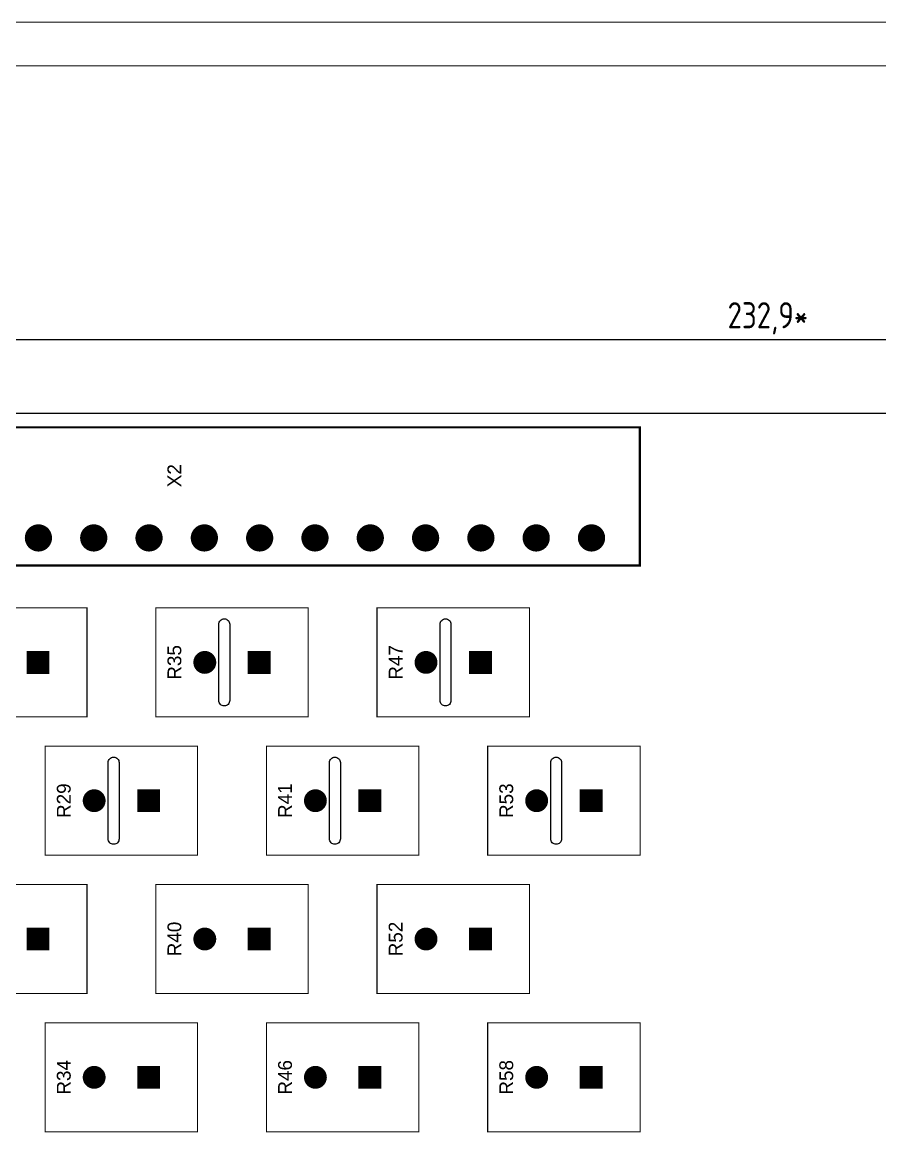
# Model space of a CAD drawing. Extents: x 25 to 880, y 8 to 306.
# Drawn here: x 115.7 to 214.1, y 177 to 304.9 of the extents above; entities that cross this region are included whole.
import ezdxf
from ezdxf.enums import TextEntityAlignment as Align

# ---------------------------------------------------------------- set-up
doc = ezdxf.new("R2010")
doc.units = 0
doc.header["$MEASUREMENT"] = 0
for name, color, linetype in [('BOARD', 7, 'Continuous'), ('TOP', 7, 'Continuous'), ('TOP_ASY', 7, 'Continuous')]:
    doc.layers.add(name, color=color, linetype=linetype)
doc.layers.add('РАЗМЕРЫ', color=7, linetype='Continuous', lineweight=0)
doc.layers.add('РАМКА', color=7, linetype='Continuous', lineweight=0)
doc.styles.add('ГОСТ 2.304', font='CS_Gost2304.shx')
doc.dimstyles.new('ГОСТ', dxfattribs={"dimscale": 0, "dimtxt": 3, "dimasz": 3, "dimexe": 1.25, "dimexo": 0, "dimtad": 1, "dimtoh": 1, "dimdec": 3, "dimtxsty": 'ГОСТ 2.304', "dimcen": 5, "dimadec": 3, "dimazin": 2, "dimtfac": 0.75, "dimtdec": 4, "dimtmove": 1, "dimatfit": 3, "dimfxl": 1, "dimtolj": 1, "dimarcsym": 0})

# ---------------------------------------------------------------- blocks, each defined once
blk = doc.blocks.new('РАМКА')
at = {"layer": 'РАМКА'}
for p, q in [((420, 297), (0, 297)), ((20, 292), (415, 292))]:
    blk.add_line(p, q, dxfattribs=at)
blk = doc.blocks.new('*D668')
at = {"layer": 'Defpoints', "color": 0}
for p in [(346.87, 268.5), (55.72, 260), (346.87, 260)]:
    blk.add_point(p, dxfattribs=at)
at = {"layer": 'РАЗМЕРЫ', "color": 0, "lineweight": -2}
for p, q in [((55.72, 260), (55.72, 269.75)), ((346.87, 260), (346.87, 269.75)), ((58.72, 268.5), (343.87, 268.5))]:
    blk.add_line(p, q, dxfattribs=at)
at = {"layer": 'РАЗМЕРЫ', "color": 0}
for points in [[(58.72, 269), (58.72, 268), (55.72, 268.5)], [(343.87, 268), (343.87, 269), (346.87, 268.5)]]:
    blk.add_solid(points, dxfattribs=at)
at = {"layer": 'РАЗМЕРЫ', "color": 0, "linetype": 'Continuous', "insert": (201.29, 270.92), "char_height": 3, "attachment_point": 5, "style": 'ГОСТ 2.304'}
blk.add_mtext('\\A1;232,9*', dxfattribs=at)

msp = doc.modelspace()

# ---------------------------------------------------------------- linework, layer by layer
at = {"layer": 'BOARD'}
msp.add_lwpolyline([(55.7211, 131.4094), (346.8686, 131.4094), (346.8686, 259.9969), (55.7211, 259.9969)], close=True, dxfattribs=at)
for points in [[(138.2625, 227.0525), (138.2625, 235.8025, -0.414214), (138.8875, 236.4275, -0.414214), (139.5125, 235.8025), (139.5125, 227.0525, -0.414214), (138.8875, 226.4275, -0.414214)], [(163.6612, 227.0513), (163.6612, 235.8013, -0.414214), (164.2862, 236.4263, -0.414214), (164.9112, 235.8013), (164.9112, 227.0513, -0.414214), (164.2862, 226.4263, -0.414214)], [(125.56, 211.175), (125.56, 219.925, -0.414214), (126.185, 220.55, -0.414214), (126.81, 219.925), (126.81, 211.175, -0.414214), (126.185, 210.55, -0.414214)], [(150.9612, 211.175), (150.9612, 219.925, -0.414214), (151.5862, 220.55, -0.414214), (152.2112, 219.925), (152.2112, 211.175, -0.414214), (151.5862, 210.55, -0.414214)], [(176.3612, 211.1763), (176.3612, 219.9263, -0.414214), (176.9862, 220.5513, -0.414214), (177.6112, 219.9263), (177.6112, 211.1763, -0.414214), (176.9862, 210.5513, -0.414214)]]:
    msp.add_lwpolyline(points, format="xyb", close=True, dxfattribs=at)
at = {"layer": 'TOP', "const_width": 0.125}
for points in [[(119.0475, 245.7125, 1), (116.0475, 245.7125, 1)], [(125.3975, 245.7125, 1), (122.3975, 245.7125, 1)], [(131.7475, 245.7125, 1), (128.7475, 245.7125, 1)], [(138.0975, 245.7125, 1), (135.0975, 245.7125, 1)], [(144.4475, 245.7125, 1), (141.4475, 245.7125, 1)], [(150.7975, 245.7125, 1), (147.7975, 245.7125, 1)], [(157.1475, 245.7125, 1), (154.1475, 245.7125, 1)], [(163.4975, 245.7125, 1), (160.4975, 245.7125, 1)], [(169.8475, 245.7125, 1), (166.8475, 245.7125, 1)], [(176.1975, 245.7125, 1), (173.1975, 245.7125, 1)], [(182.5475, 245.7125, 1), (179.5475, 245.7125, 1)], [(137.8037, 231.425, 1), (135.4913, 231.425, 1)], [(163.2037, 231.425, 1), (160.8913, 231.425, 1)], [(125.1037, 215.55, 1), (122.7912, 215.55, 1)], [(150.5037, 215.55, 1), (148.1912, 215.55, 1)], [(175.9037, 215.55, 1), (173.5912, 215.55, 1)], [(137.8037, 199.675, 1), (135.4913, 199.675, 1)], [(163.2037, 199.675, 1), (160.8913, 199.675, 1)], [(125.1037, 183.8, 1), (122.7912, 183.8, 1)], [(150.5037, 183.8, 1), (148.1912, 183.8, 1)], [(175.9037, 183.8, 1), (173.5912, 183.8, 1)]]:
    msp.add_lwpolyline(points, format="xyb", close=True, dxfattribs=at)
for points in [[(116.5475, 244.595), (116.5475, 246.83)], [(116.6725, 244.495), (116.6725, 246.93)], [(116.7975, 244.4137), (116.7975, 247.0112)], [(116.9225, 244.35), (116.9225, 247.075)], [(117.0475, 244.2987), (117.0475, 247.1262)], [(117.1725, 244.2612), (117.1725, 247.1637)], [(117.2975, 244.2337), (117.2975, 247.1912)], [(117.4225, 244.2188), (117.4225, 247.2063)], [(117.5475, 244.2125), (117.5475, 247.2125)], [(117.6725, 244.2188), (117.6725, 247.2063)], [(117.7975, 244.2337), (117.7975, 247.1912)], [(117.9225, 244.2612), (117.9225, 247.1637)], [(118.0475, 244.2987), (118.0475, 247.1262)], [(118.1725, 244.35), (118.1725, 247.075)], [(118.2975, 244.4137), (118.2975, 247.0112)], [(118.4225, 244.495), (118.4225, 246.93)], [(118.5475, 244.595), (118.5475, 246.83)], [(122.9225, 244.5737), (122.9225, 246.8512)], [(123.0475, 244.4775), (123.0475, 246.9475)], [(123.1725, 244.4), (123.1725, 247.025)], [(123.2975, 244.3387), (123.2975, 247.0862)], [(123.4225, 244.29), (123.4225, 247.135)], [(123.5475, 244.255), (123.5475, 247.17)], [(123.6725, 244.23), (123.6725, 247.195)], [(123.7975, 244.2163), (123.7975, 247.2088)], [(123.9225, 244.2138), (123.9225, 247.2112)], [(124.0475, 244.2212), (124.0475, 247.2038)], [(124.1725, 244.2388), (124.1725, 247.1863)], [(124.2975, 244.2675), (124.2975, 247.1575)], [(124.4225, 244.3075), (124.4225, 247.1175)], [(124.5475, 244.3613), (124.5475, 247.0637)], [(124.6725, 244.4287), (124.6725, 246.9963)], [(124.7975, 244.5125), (124.7975, 246.9125)], [(129.2975, 244.5525), (129.2975, 246.8725)], [(129.4225, 244.46), (129.4225, 246.965)], [(129.5475, 244.3862), (129.5475, 247.0387)], [(129.6725, 244.3275), (129.6725, 247.0975)], [(129.7975, 244.2825), (129.7975, 247.1425)], [(129.9225, 244.2487), (129.9225, 247.1763)], [(130.0475, 244.2262), (130.0475, 247.1987)], [(130.1725, 244.215), (130.1725, 247.21)], [(130.2975, 244.2138), (130.2975, 247.2112)], [(130.4225, 244.2237), (130.4225, 247.2012)], [(130.5475, 244.2438), (130.5475, 247.1812)], [(130.6725, 244.275), (130.6725, 247.15)], [(130.7975, 244.3175), (130.7975, 247.1075)], [(130.9225, 244.3738), (130.9225, 247.0513)], [(131.0475, 244.4437), (131.0475, 246.9812)], [(131.1725, 244.5325), (131.1725, 246.8925)], [(135.6725, 244.5325), (135.6725, 246.8925)], [(135.7975, 244.4437), (135.7975, 246.9812)], [(135.9225, 244.3738), (135.9225, 247.0513)], [(136.0475, 244.3175), (136.0475, 247.1075)], [(136.1725, 244.275), (136.1725, 247.15)], [(136.2975, 244.2438), (136.2975, 247.1812)], [(136.4225, 244.2237), (136.4225, 247.2012)], [(136.5475, 244.2138), (136.5475, 247.2112)], [(136.6725, 244.215), (136.6725, 247.21)], [(136.7975, 244.2262), (136.7975, 247.1987)], [(136.9225, 244.2487), (136.9225, 247.1763)], [(137.0475, 244.2825), (137.0475, 247.1425)], [(137.1725, 244.3275), (137.1725, 247.0975)], [(137.2975, 244.3862), (137.2975, 247.0387)], [(137.4225, 244.46), (137.4225, 246.965)], [(137.5475, 244.5525), (137.5475, 246.8725)], [(142.0475, 244.5125), (142.0475, 246.9125)], [(142.1725, 244.4287), (142.1725, 246.9963)], [(142.2975, 244.3613), (142.2975, 247.0637)], [(142.4225, 244.3075), (142.4225, 247.1175)], [(142.5475, 244.2675), (142.5475, 247.1575)], [(142.6725, 244.2388), (142.6725, 247.1863)], [(142.7975, 244.2212), (142.7975, 247.2038)], [(142.9225, 244.2138), (142.9225, 247.2112)], [(143.0475, 244.2163), (143.0475, 247.2088)], [(143.1725, 244.23), (143.1725, 247.195)], [(143.2975, 244.255), (143.2975, 247.17)], [(143.4225, 244.29), (143.4225, 247.135)], [(143.5475, 244.3387), (143.5475, 247.0862)], [(143.6725, 244.4), (143.6725, 247.025)], [(143.7975, 244.4775), (143.7975, 246.9475)], [(143.9225, 244.5737), (143.9225, 246.8512)], [(148.2975, 244.595), (148.2975, 246.83)], [(148.4225, 244.495), (148.4225, 246.93)], [(148.5475, 244.4137), (148.5475, 247.0112)], [(148.6725, 244.35), (148.6725, 247.075)], [(148.7975, 244.2987), (148.7975, 247.1262)], [(148.9225, 244.2612), (148.9225, 247.1637)], [(149.0475, 244.2337), (149.0475, 247.1912)], [(149.1725, 244.2188), (149.1725, 247.2063)], [(149.2975, 244.2125), (149.2975, 247.2125)], [(149.4225, 244.2188), (149.4225, 247.2063)], [(149.5475, 244.2337), (149.5475, 247.1912)], [(149.6725, 244.2612), (149.6725, 247.1637)], [(149.7975, 244.2987), (149.7975, 247.1262)], [(149.9225, 244.35), (149.9225, 247.075)], [(150.0475, 244.4137), (150.0475, 247.0112)], [(150.1725, 244.495), (150.1725, 246.93)], [(150.2975, 244.595), (150.2975, 246.83)], [(154.6725, 244.5737), (154.6725, 246.8512)], [(154.7975, 244.4775), (154.7975, 246.9475)], [(154.9225, 244.4), (154.9225, 247.025)], [(155.0475, 244.3387), (155.0475, 247.0862)], [(155.1725, 244.29), (155.1725, 247.135)], [(155.2975, 244.255), (155.2975, 247.17)], [(155.4225, 244.23), (155.4225, 247.195)], [(155.5475, 244.2163), (155.5475, 247.2088)], [(155.6725, 244.2138), (155.6725, 247.2112)], [(155.7975, 244.2212), (155.7975, 247.2038)], [(155.9225, 244.2388), (155.9225, 247.1863)], [(156.0475, 244.2675), (156.0475, 247.1575)], [(156.1725, 244.3075), (156.1725, 247.1175)], [(156.2975, 244.3613), (156.2975, 247.0637)], [(156.4225, 244.4287), (156.4225, 246.9963)], [(156.5475, 244.5125), (156.5475, 246.9125)], [(161.0475, 244.5525), (161.0475, 246.8725)], [(161.1725, 244.46), (161.1725, 246.965)], [(161.2975, 244.3862), (161.2975, 247.0387)], [(161.4225, 244.3275), (161.4225, 247.0975)], [(161.5475, 244.2825), (161.5475, 247.1425)], [(161.6725, 244.2487), (161.6725, 247.1763)], [(161.7975, 244.2262), (161.7975, 247.1987)], [(161.9225, 244.215), (161.9225, 247.21)], [(162.0475, 244.2138), (162.0475, 247.2112)], [(162.1725, 244.2237), (162.1725, 247.2012)], [(162.2975, 244.2438), (162.2975, 247.1812)], [(162.4225, 244.275), (162.4225, 247.15)], [(162.5475, 244.3175), (162.5475, 247.1075)], [(162.6725, 244.3738), (162.6725, 247.0513)], [(162.7975, 244.4437), (162.7975, 246.9812)], [(162.9225, 244.5325), (162.9225, 246.8925)], [(167.4225, 244.5325), (167.4225, 246.8925)], [(167.5475, 244.4437), (167.5475, 246.9812)], [(167.6725, 244.3738), (167.6725, 247.0513)], [(167.7975, 244.3175), (167.7975, 247.1075)], [(167.9225, 244.275), (167.9225, 247.15)], [(168.0475, 244.2438), (168.0475, 247.1812)], [(168.1725, 244.2237), (168.1725, 247.2012)], [(168.2975, 244.2138), (168.2975, 247.2112)], [(168.4225, 244.215), (168.4225, 247.21)], [(168.5475, 244.2262), (168.5475, 247.1987)], [(168.6725, 244.2487), (168.6725, 247.1763)], [(168.7975, 244.2825), (168.7975, 247.1425)], [(168.9225, 244.3275), (168.9225, 247.0975)], [(169.0475, 244.3862), (169.0475, 247.0387)], [(169.1725, 244.46), (169.1725, 246.965)], [(169.2975, 244.5525), (169.2975, 246.8725)], [(173.7975, 244.5125), (173.7975, 246.9125)], [(173.9225, 244.4287), (173.9225, 246.9963)], [(174.0475, 244.3613), (174.0475, 247.0637)], [(174.1725, 244.3075), (174.1725, 247.1175)], [(174.2975, 244.2675), (174.2975, 247.1575)], [(174.4225, 244.2388), (174.4225, 247.1863)], [(174.5475, 244.2212), (174.5475, 247.2038)], [(174.6725, 244.2138), (174.6725, 247.2112)], [(174.7975, 244.2163), (174.7975, 247.2088)], [(174.9225, 244.23), (174.9225, 247.195)], [(175.0475, 244.255), (175.0475, 247.17)], [(175.1725, 244.29), (175.1725, 247.135)], [(175.2975, 244.3387), (175.2975, 247.0862)], [(175.4225, 244.4), (175.4225, 247.025)], [(175.5475, 244.4775), (175.5475, 246.9475)], [(175.6725, 244.5737), (175.6725, 246.8512)], [(180.0475, 244.595), (180.0475, 246.83)], [(180.1725, 244.495), (180.1725, 246.93)], [(180.2975, 244.4137), (180.2975, 247.0112)], [(180.4225, 244.35), (180.4225, 247.075)], [(180.5475, 244.2987), (180.5475, 247.1262)], [(180.6725, 244.2612), (180.6725, 247.1637)], [(180.7975, 244.2337), (180.7975, 247.1912)], [(180.9225, 244.2188), (180.9225, 247.2063)], [(181.0475, 244.2125), (181.0475, 247.2125)], [(181.1725, 244.2188), (181.1725, 247.2063)], [(181.2975, 244.2337), (181.2975, 247.1912)], [(181.4225, 244.2612), (181.4225, 247.1637)], [(181.5475, 244.2987), (181.5475, 247.1262)], [(181.6725, 244.35), (181.6725, 247.075)], [(181.7975, 244.4137), (181.7975, 247.0112)], [(181.9225, 244.495), (181.9225, 246.93)], [(182.0475, 244.595), (182.0475, 246.83)], [(116.1725, 245.1137), (116.1725, 246.3113)], [(116.2975, 244.8837), (116.2975, 246.5412)], [(116.4225, 244.7212), (116.4225, 246.7038)], [(118.6725, 244.7212), (118.6725, 246.7038)], [(118.7975, 244.8837), (118.7975, 246.5412)], [(118.9225, 245.1137), (118.9225, 246.3113)], [(122.4225, 245.44), (122.4225, 245.985)], [(122.5475, 245.0588), (122.5475, 246.3662)], [(122.6725, 244.8475), (122.6725, 246.5775)], [(122.7975, 244.6937), (122.7975, 246.7312)], [(124.9225, 244.6175), (124.9225, 246.8075)], [(125.0475, 244.75), (125.0475, 246.675)], [(125.1725, 244.9225), (125.1725, 246.5025)], [(125.2975, 245.175), (125.2975, 246.25)], [(128.7975, 245.3288), (128.7975, 246.0962)], [(128.9225, 245.01), (128.9225, 246.415)], [(129.0475, 244.8125), (129.0475, 246.6125)], [(129.1725, 244.6675), (129.1725, 246.7575)], [(131.2975, 244.6425), (131.2975, 246.7825)], [(131.4225, 244.7812), (131.4225, 246.6438)], [(131.5475, 244.965), (131.5475, 246.46)], [(131.6725, 245.245), (131.6725, 246.18)], [(135.1725, 245.245), (135.1725, 246.18)], [(135.2975, 244.965), (135.2975, 246.46)], [(135.4225, 244.7812), (135.4225, 246.6438)], [(135.5475, 244.6425), (135.5475, 246.7825)], [(137.6725, 244.6675), (137.6725, 246.7575)], [(137.7975, 244.8125), (137.7975, 246.6125)], [(137.9225, 245.01), (137.9225, 246.415)], [(138.0475, 245.3288), (138.0475, 246.0962)], [(141.5475, 245.175), (141.5475, 246.25)], [(141.6725, 244.9225), (141.6725, 246.5025)], [(141.7975, 244.75), (141.7975, 246.675)], [(141.9225, 244.6175), (141.9225, 246.8075)], [(144.0475, 244.6937), (144.0475, 246.7312)], [(144.1725, 244.8475), (144.1725, 246.5775)], [(144.2975, 245.0588), (144.2975, 246.3662)], [(144.4225, 245.44), (144.4225, 245.985)], [(147.9225, 245.1137), (147.9225, 246.3113)], [(148.0475, 244.8837), (148.0475, 246.5412)], [(148.1725, 244.7212), (148.1725, 246.7038)], [(150.4225, 244.7212), (150.4225, 246.7038)], [(150.5475, 244.8837), (150.5475, 246.5412)], [(150.6725, 245.1137), (150.6725, 246.3113)], [(154.1725, 245.44), (154.1725, 245.985)], [(154.2975, 245.0588), (154.2975, 246.3662)], [(154.4225, 244.8475), (154.4225, 246.5775)], [(154.5475, 244.6937), (154.5475, 246.7312)], [(156.6725, 244.6175), (156.6725, 246.8075)], [(156.7975, 244.75), (156.7975, 246.675)], [(156.9225, 244.9225), (156.9225, 246.5025)], [(157.0475, 245.175), (157.0475, 246.25)], [(160.5475, 245.3288), (160.5475, 246.0962)], [(160.6725, 245.01), (160.6725, 246.415)], [(160.7975, 244.8125), (160.7975, 246.6125)], [(160.9225, 244.6675), (160.9225, 246.7575)], [(163.0475, 244.6425), (163.0475, 246.7825)], [(163.1725, 244.7812), (163.1725, 246.6438)], [(163.2975, 244.965), (163.2975, 246.46)], [(163.4225, 245.245), (163.4225, 246.18)], [(166.9225, 245.245), (166.9225, 246.18)], [(167.0475, 244.965), (167.0475, 246.46)], [(167.1725, 244.7812), (167.1725, 246.6438)], [(167.2975, 244.6425), (167.2975, 246.7825)], [(169.4225, 244.6675), (169.4225, 246.7575)], [(169.5475, 244.8125), (169.5475, 246.6125)], [(169.6725, 245.01), (169.6725, 246.415)], [(169.7975, 245.3288), (169.7975, 246.0962)], [(173.2975, 245.175), (173.2975, 246.25)], [(173.4225, 244.9225), (173.4225, 246.5025)], [(173.5475, 244.75), (173.5475, 246.675)], [(173.6725, 244.6175), (173.6725, 246.8075)], [(175.7975, 244.6937), (175.7975, 246.7312)], [(175.9225, 244.8475), (175.9225, 246.5775)], [(176.0475, 245.0588), (176.0475, 246.3662)], [(176.1725, 245.44), (176.1725, 245.985)], [(179.6725, 245.1137), (179.6725, 246.3113)], [(179.7975, 244.8837), (179.7975, 246.5412)], [(179.9225, 244.7212), (179.9225, 246.7038)], [(182.1725, 244.7212), (182.1725, 246.7038)], [(182.2975, 244.8837), (182.2975, 246.5412)], [(182.4225, 245.1137), (182.4225, 246.3113)], [(116.4225, 230.2688), (116.4225, 232.5813)], [(116.5475, 230.2688), (116.5475, 232.5813)], [(116.6725, 230.2688), (116.6725, 232.5813)], [(116.7975, 230.2688), (116.7975, 232.5813)], [(116.9225, 230.2688), (116.9225, 232.5813)], [(117.0475, 230.2688), (117.0475, 232.5813)], [(117.1725, 230.2688), (117.1725, 232.5813)], [(117.2975, 230.2688), (117.2975, 232.5813)], [(117.4225, 230.2688), (117.4225, 232.5813)], [(117.5475, 230.2688), (117.5475, 232.5813)], [(117.6725, 230.2688), (117.6725, 232.5813)], [(117.7975, 230.2688), (117.7975, 232.5813)], [(117.9225, 230.2688), (117.9225, 232.5813)], [(118.0475, 230.2688), (118.0475, 232.5813)], [(118.1725, 230.2688), (118.1725, 232.5813)], [(118.2975, 230.2688), (118.2975, 232.5813)], [(118.4225, 230.2688), (118.4225, 232.5813)], [(118.5475, 230.2688), (118.5475, 232.5813)], [(135.5475, 231.0687), (135.5475, 231.7812)], [(135.6725, 230.8038), (135.6725, 232.0462)], [(135.7975, 230.6413), (135.7975, 232.2088)], [(135.9225, 230.525), (135.9225, 232.325)], [(136.0475, 230.4375), (136.0475, 232.4125)], [(136.1725, 230.3713), (136.1725, 232.4787)], [(136.2975, 230.3237), (136.2975, 232.5263)], [(136.4225, 230.2912), (136.4225, 232.5588)], [(136.5475, 230.2738), (136.5475, 232.5762)], [(136.6725, 230.27), (136.6725, 232.58)], [(136.7975, 230.2788), (136.7975, 232.5712)], [(136.9225, 230.3025), (136.9225, 232.5475)], [(137.0475, 230.3412), (137.0475, 232.5087)], [(137.1725, 230.395), (137.1725, 232.455)], [(137.2975, 230.4688), (137.2975, 232.3812)], [(137.4225, 230.5675), (137.4225, 232.2825)], [(137.5475, 230.7), (137.5475, 232.15)], [(137.6725, 230.89), (137.6725, 231.96)], [(137.7975, 231.305), (137.7975, 231.545)], [(141.7975, 230.2688), (141.7975, 232.5813)], [(141.9225, 230.2688), (141.9225, 232.5813)], [(142.0475, 230.2688), (142.0475, 232.5813)], [(142.1725, 230.2688), (142.1725, 232.5813)], [(142.2975, 230.2688), (142.2975, 232.5813)], [(142.4225, 230.2688), (142.4225, 232.5813)], [(142.5475, 230.2688), (142.5475, 232.5813)], [(142.6725, 230.2688), (142.6725, 232.5813)], [(142.7975, 230.2688), (142.7975, 232.5813)], [(142.9225, 230.2688), (142.9225, 232.5813)], [(143.0475, 230.2688), (143.0475, 232.5813)], [(143.1725, 230.2688), (143.1725, 232.5813)], [(143.2975, 230.2688), (143.2975, 232.5813)], [(143.4225, 230.2688), (143.4225, 232.5813)], [(143.5475, 230.2688), (143.5475, 232.5813)], [(143.6725, 230.2688), (143.6725, 232.5813)], [(143.7975, 230.2688), (143.7975, 232.5813)], [(143.9225, 230.2688), (143.9225, 232.5813)], [(144.0475, 230.2688), (144.0475, 232.5813)], [(160.9225, 231.1587), (160.9225, 231.6912)], [(161.0475, 230.845), (161.0475, 232.005)], [(161.1725, 230.67), (161.1725, 232.18)], [(161.2975, 230.545), (161.2975, 232.305)], [(161.4225, 230.4525), (161.4225, 232.3975)], [(161.5475, 230.3825), (161.5475, 232.4675)], [(161.6725, 230.3313), (161.6725, 232.5188)], [(161.7975, 230.2962), (161.7975, 232.5537)], [(161.9225, 230.2762), (161.9225, 232.5737)], [(162.0475, 230.2688), (162.0475, 232.5813)], [(162.1725, 230.2762), (162.1725, 232.5737)], [(162.2975, 230.2962), (162.2975, 232.5537)], [(162.4225, 230.3313), (162.4225, 232.5188)], [(162.5475, 230.3825), (162.5475, 232.4675)], [(162.6725, 230.4525), (162.6725, 232.3975)], [(162.7975, 230.545), (162.7975, 232.305)], [(162.9225, 230.67), (162.9225, 232.18)], [(163.0475, 230.845), (163.0475, 232.005)], [(163.1725, 231.1587), (163.1725, 231.6912)], [(167.1725, 230.2688), (167.1725, 232.5813)], [(167.2975, 230.2688), (167.2975, 232.5813)], [(167.4225, 230.2688), (167.4225, 232.5813)], [(167.5475, 230.2688), (167.5475, 232.5813)], [(167.6725, 230.2688), (167.6725, 232.5813)], [(167.7975, 230.2688), (167.7975, 232.5813)], [(167.9225, 230.2688), (167.9225, 232.5813)], [(168.0475, 230.2688), (168.0475, 232.5813)], [(168.1725, 230.2688), (168.1725, 232.5813)], [(168.2975, 230.2688), (168.2975, 232.5813)], [(168.4225, 230.2688), (168.4225, 232.5813)], [(168.5475, 230.2688), (168.5475, 232.5813)], [(168.6725, 230.2688), (168.6725, 232.5813)], [(168.7975, 230.2688), (168.7975, 232.5813)], [(168.9225, 230.2688), (168.9225, 232.5813)], [(169.0475, 230.2688), (169.0475, 232.5813)], [(169.1725, 230.2688), (169.1725, 232.5813)], [(169.2975, 230.2688), (169.2975, 232.5813)], [(169.4225, 230.2688), (169.4225, 232.5813)], [(123.0475, 214.825), (123.0475, 216.275)], [(123.1725, 214.6925), (123.1725, 216.4075)], [(123.2975, 214.5938), (123.2975, 216.5062)], [(123.4225, 214.52), (123.4225, 216.58)], [(123.5475, 214.4662), (123.5475, 216.6337)], [(123.6725, 214.4275), (123.6725, 216.6725)], [(123.7975, 214.4037), (123.7975, 216.6962)], [(123.9225, 214.395), (123.9225, 216.705)], [(124.0475, 214.3988), (124.0475, 216.7012)], [(124.1725, 214.4162), (124.1725, 216.6838)], [(124.2975, 214.4487), (124.2975, 216.6512)], [(124.4225, 214.4963), (124.4225, 216.6037)], [(124.5475, 214.5625), (124.5475, 216.5375)], [(124.6725, 214.65), (124.6725, 216.45)], [(124.7975, 214.7663), (124.7975, 216.3338)], [(124.9225, 214.9288), (124.9225, 216.1712)], [(129.0475, 214.3938), (129.0475, 216.7063)], [(129.1725, 214.3938), (129.1725, 216.7063)], [(129.2975, 214.3938), (129.2975, 216.7063)], [(129.4225, 214.3938), (129.4225, 216.7063)], [(129.5475, 214.3938), (129.5475, 216.7063)], [(129.6725, 214.3938), (129.6725, 216.7063)], [(129.7975, 214.3938), (129.7975, 216.7063)], [(129.9225, 214.3938), (129.9225, 216.7063)], [(130.0475, 214.3938), (130.0475, 216.7063)], [(130.1725, 214.3938), (130.1725, 216.7063)], [(130.2975, 214.3938), (130.2975, 216.7063)], [(130.4225, 214.3938), (130.4225, 216.7063)], [(130.5475, 214.3938), (130.5475, 216.7063)], [(130.6725, 214.3938), (130.6725, 216.7063)], [(130.7975, 214.3938), (130.7975, 216.7063)], [(130.9225, 214.3938), (130.9225, 216.7063)], [(131.0475, 214.3938), (131.0475, 216.7063)], [(131.1725, 214.3938), (131.1725, 216.7063)], [(131.2975, 214.3938), (131.2975, 216.7063)], [(148.4225, 214.8562), (148.4225, 216.2437)], [(148.5475, 214.7162), (148.5475, 216.3837)], [(148.6725, 214.6112), (148.6725, 216.4888)], [(148.7975, 214.5337), (148.7975, 216.5662)], [(148.9225, 214.475), (148.9225, 216.625)], [(149.0475, 214.4338), (149.0475, 216.6662)], [(149.1725, 214.4075), (149.1725, 216.6925)], [(149.2975, 214.395), (149.2975, 216.705)], [(149.4225, 214.3963), (149.4225, 216.7038)], [(149.5475, 214.4112), (149.5475, 216.6887)], [(149.6725, 214.4412), (149.6725, 216.6587)], [(149.7975, 214.485), (149.7975, 216.615)], [(149.9225, 214.5475), (149.9225, 216.5525)], [(150.0475, 214.63), (150.0475, 216.47)], [(150.1725, 214.74), (150.1725, 216.36)], [(150.2975, 214.8913), (150.2975, 216.2088)], [(154.5475, 214.3938), (154.5475, 216.7063)], [(154.6725, 214.3938), (154.6725, 216.7063)], [(154.7975, 214.3938), (154.7975, 216.7063)], [(154.9225, 214.3938), (154.9225, 216.7063)], [(155.0475, 214.3938), (155.0475, 216.7063)], [(155.1725, 214.3938), (155.1725, 216.7063)], [(155.2975, 214.3938), (155.2975, 216.7063)], [(155.4225, 214.3938), (155.4225, 216.7063)], [(155.5475, 214.3938), (155.5475, 216.7063)], [(155.6725, 214.3938), (155.6725, 216.7063)], [(155.7975, 214.3938), (155.7975, 216.7063)], [(155.9225, 214.3938), (155.9225, 216.7063)], [(156.0475, 214.3938), (156.0475, 216.7063)], [(156.1725, 214.3938), (156.1725, 216.7063)], [(156.2975, 214.3938), (156.2975, 216.7063)], [(156.4225, 214.3938), (156.4225, 216.7063)], [(156.5475, 214.3938), (156.5475, 216.7063)], [(156.6725, 214.3938), (156.6725, 216.7063)], [(173.7975, 214.8913), (173.7975, 216.2088)], [(173.9225, 214.74), (173.9225, 216.36)], [(174.0475, 214.63), (174.0475, 216.47)], [(174.1725, 214.5475), (174.1725, 216.5525)], [(174.2975, 214.485), (174.2975, 216.615)], [(174.4225, 214.4412), (174.4225, 216.6587)], [(174.5475, 214.4112), (174.5475, 216.6887)], [(174.6725, 214.3963), (174.6725, 216.7038)], [(174.7975, 214.395), (174.7975, 216.705)], [(174.9225, 214.4075), (174.9225, 216.6925)], [(175.0475, 214.4338), (175.0475, 216.6662)], [(175.1725, 214.475), (175.1725, 216.625)], [(175.2975, 214.5337), (175.2975, 216.5662)], [(175.4225, 214.6112), (175.4225, 216.4888)], [(175.5475, 214.7162), (175.5475, 216.3837)], [(175.6725, 214.8562), (175.6725, 216.2437)], [(179.9225, 214.3938), (179.9225, 216.7063)], [(180.0475, 214.3938), (180.0475, 216.7063)], [(180.1725, 214.3938), (180.1725, 216.7063)], [(180.2975, 214.3938), (180.2975, 216.7063)], [(180.4225, 214.3938), (180.4225, 216.7063)], [(180.5475, 214.3938), (180.5475, 216.7063)], [(180.6725, 214.3938), (180.6725, 216.7063)], [(180.7975, 214.3938), (180.7975, 216.7063)], [(180.9225, 214.3938), (180.9225, 216.7063)], [(181.0475, 214.3938), (181.0475, 216.7063)], [(181.1725, 214.3938), (181.1725, 216.7063)], [(181.2975, 214.3938), (181.2975, 216.7063)], [(181.4225, 214.3938), (181.4225, 216.7063)], [(181.5475, 214.3938), (181.5475, 216.7063)], [(181.6725, 214.3938), (181.6725, 216.7063)], [(181.7975, 214.3938), (181.7975, 216.7063)], [(181.9225, 214.3938), (181.9225, 216.7063)], [(182.0475, 214.3938), (182.0475, 216.7063)], [(122.7975, 215.43), (122.7975, 215.67)], [(122.9225, 215.015), (122.9225, 216.085)], [(125.0475, 215.1937), (125.0475, 215.9062)], [(148.2975, 215.0662), (148.2975, 216.0337)], [(150.4225, 215.125), (150.4225, 215.975)], [(173.6725, 215.125), (173.6725, 215.975)], [(175.7975, 215.0662), (175.7975, 216.0337)], [(116.4225, 198.5188), (116.4225, 200.8313)], [(116.5475, 198.5188), (116.5475, 200.8313)], [(116.6725, 198.5188), (116.6725, 200.8313)], [(116.7975, 198.5188), (116.7975, 200.8313)], [(116.9225, 198.5188), (116.9225, 200.8313)], [(117.0475, 198.5188), (117.0475, 200.8313)], [(117.1725, 198.5188), (117.1725, 200.8313)], [(117.2975, 198.5188), (117.2975, 200.8313)], [(117.4225, 198.5188), (117.4225, 200.8313)], [(117.5475, 198.5188), (117.5475, 200.8313)], [(117.6725, 198.5188), (117.6725, 200.8313)], [(117.7975, 198.5188), (117.7975, 200.8313)], [(117.9225, 198.5188), (117.9225, 200.8313)], [(118.0475, 198.5188), (118.0475, 200.8313)], [(118.1725, 198.5188), (118.1725, 200.8313)], [(118.2975, 198.5188), (118.2975, 200.8313)], [(118.4225, 198.5188), (118.4225, 200.8313)], [(118.5475, 198.5188), (118.5475, 200.8313)], [(136.2975, 198.5737), (136.2975, 200.7763)], [(136.4225, 198.5412), (136.4225, 200.8088)], [(136.5475, 198.5238), (136.5475, 200.8262)], [(136.6725, 198.52), (136.6725, 200.83)], [(136.7975, 198.5287), (136.7975, 200.8212)], [(136.9225, 198.5525), (136.9225, 200.7975)], [(141.7975, 198.5188), (141.7975, 200.8313)], [(141.9225, 198.5188), (141.9225, 200.8313)], [(142.0475, 198.5188), (142.0475, 200.8313)], [(142.1725, 198.5188), (142.1725, 200.8313)], [(142.2975, 198.5188), (142.2975, 200.8313)], [(142.4225, 198.5188), (142.4225, 200.8313)], [(142.5475, 198.5188), (142.5475, 200.8313)], [(142.6725, 198.5188), (142.6725, 200.8313)], [(142.7975, 198.5188), (142.7975, 200.8313)], [(142.9225, 198.5188), (142.9225, 200.8313)], [(143.0475, 198.5188), (143.0475, 200.8313)], [(143.1725, 198.5188), (143.1725, 200.8313)], [(143.2975, 198.5188), (143.2975, 200.8313)], [(143.4225, 198.5188), (143.4225, 200.8313)], [(143.5475, 198.5188), (143.5475, 200.8313)], [(143.6725, 198.5188), (143.6725, 200.8313)], [(143.7975, 198.5188), (143.7975, 200.8313)], [(143.9225, 198.5188), (143.9225, 200.8313)], [(144.0475, 198.5188), (144.0475, 200.8313)], [(161.6725, 198.5813), (161.6725, 200.7688)], [(161.7975, 198.5462), (161.7975, 200.8038)], [(161.9225, 198.5262), (161.9225, 200.8237)], [(162.0475, 198.5188), (162.0475, 200.8313)], [(162.1725, 198.5262), (162.1725, 200.8237)], [(162.2975, 198.5462), (162.2975, 200.8038)], [(162.4225, 198.5813), (162.4225, 200.7688)], [(167.1725, 198.5188), (167.1725, 200.8313)], [(167.2975, 198.5188), (167.2975, 200.8313)], [(167.4225, 198.5188), (167.4225, 200.8313)], [(167.5475, 198.5188), (167.5475, 200.8313)], [(167.6725, 198.5188), (167.6725, 200.8313)], [(167.7975, 198.5188), (167.7975, 200.8313)], [(167.9225, 198.5188), (167.9225, 200.8313)], [(168.0475, 198.5188), (168.0475, 200.8313)], [(168.1725, 198.5188), (168.1725, 200.8313)], [(168.2975, 198.5188), (168.2975, 200.8313)], [(168.4225, 198.5188), (168.4225, 200.8313)], [(168.5475, 198.5188), (168.5475, 200.8313)], [(168.6725, 198.5188), (168.6725, 200.8313)], [(168.7975, 198.5188), (168.7975, 200.8313)], [(168.9225, 198.5188), (168.9225, 200.8313)], [(169.0475, 198.5188), (169.0475, 200.8313)], [(169.1725, 198.5188), (169.1725, 200.8313)], [(169.2975, 198.5188), (169.2975, 200.8313)], [(169.4225, 198.5188), (169.4225, 200.8313)], [(135.5475, 199.3187), (135.5475, 200.0312)], [(135.6725, 199.0538), (135.6725, 200.2962)], [(135.7975, 198.8913), (135.7975, 200.4588)], [(135.9225, 198.775), (135.9225, 200.575)], [(136.0475, 198.6875), (136.0475, 200.6625)], [(136.1725, 198.6213), (136.1725, 200.7287)], [(137.0475, 198.5913), (137.0475, 200.7587)], [(137.1725, 198.645), (137.1725, 200.705)], [(137.2975, 198.7188), (137.2975, 200.6312)], [(137.4225, 198.8175), (137.4225, 200.5325)], [(137.5475, 198.95), (137.5475, 200.4)], [(137.6725, 199.14), (137.6725, 200.21)], [(137.7975, 199.555), (137.7975, 199.795)], [(160.9225, 199.4087), (160.9225, 199.9412)], [(161.0475, 199.095), (161.0475, 200.255)], [(161.1725, 198.92), (161.1725, 200.43)], [(161.2975, 198.795), (161.2975, 200.555)], [(161.4225, 198.7025), (161.4225, 200.6475)], [(161.5475, 198.6325), (161.5475, 200.7175)], [(162.5475, 198.6325), (162.5475, 200.7175)], [(162.6725, 198.7025), (162.6725, 200.6475)], [(162.7975, 198.795), (162.7975, 200.555)], [(162.9225, 198.92), (162.9225, 200.43)], [(163.0475, 199.095), (163.0475, 200.255)], [(163.1725, 199.4087), (163.1725, 199.9412)], [(122.9225, 183.265), (122.9225, 184.335)], [(123.0475, 183.075), (123.0475, 184.525)], [(123.1725, 182.9425), (123.1725, 184.6575)], [(123.2975, 182.8438), (123.2975, 184.7562)], [(123.4225, 182.77), (123.4225, 184.83)], [(123.5475, 182.7163), (123.5475, 184.8837)], [(123.6725, 182.6775), (123.6725, 184.9225)], [(123.7975, 182.6537), (123.7975, 184.9462)], [(123.9225, 182.645), (123.9225, 184.955)], [(124.0475, 182.6487), (124.0475, 184.9512)], [(124.1725, 182.6662), (124.1725, 184.9338)], [(124.2975, 182.6987), (124.2975, 184.9012)], [(124.4225, 182.7463), (124.4225, 184.8537)], [(124.5475, 182.8125), (124.5475, 184.7875)], [(124.6725, 182.9), (124.6725, 184.7)], [(124.7975, 183.0163), (124.7975, 184.5838)], [(124.9225, 183.1788), (124.9225, 184.4212)], [(125.0475, 183.4437), (125.0475, 184.1562)], [(129.0475, 182.6438), (129.0475, 184.9563)], [(129.1725, 182.6438), (129.1725, 184.9563)], [(129.2975, 182.6438), (129.2975, 184.9563)], [(129.4225, 182.6438), (129.4225, 184.9563)], [(129.5475, 182.6438), (129.5475, 184.9563)], [(129.6725, 182.6438), (129.6725, 184.9563)], [(129.7975, 182.6438), (129.7975, 184.9563)], [(129.9225, 182.6438), (129.9225, 184.9563)], [(130.0475, 182.6438), (130.0475, 184.9563)], [(130.1725, 182.6438), (130.1725, 184.9563)], [(130.2975, 182.6438), (130.2975, 184.9563)], [(130.4225, 182.6438), (130.4225, 184.9563)], [(130.5475, 182.6438), (130.5475, 184.9563)], [(130.6725, 182.6438), (130.6725, 184.9563)], [(130.7975, 182.6438), (130.7975, 184.9563)], [(130.9225, 182.6438), (130.9225, 184.9563)], [(131.0475, 182.6438), (131.0475, 184.9563)], [(131.1725, 182.6438), (131.1725, 184.9563)], [(131.2975, 182.6438), (131.2975, 184.9563)], [(148.2975, 183.3162), (148.2975, 184.2837)], [(148.4225, 183.1062), (148.4225, 184.4938)], [(148.5475, 182.9662), (148.5475, 184.6337)], [(148.6725, 182.8613), (148.6725, 184.7388)], [(148.7975, 182.7837), (148.7975, 184.8162)], [(148.9225, 182.725), (148.9225, 184.875)], [(149.0475, 182.6837), (149.0475, 184.9162)], [(149.1725, 182.6575), (149.1725, 184.9425)], [(149.2975, 182.645), (149.2975, 184.955)], [(149.4225, 182.6463), (149.4225, 184.9538)], [(149.5475, 182.6612), (149.5475, 184.9387)], [(149.6725, 182.6912), (149.6725, 184.9087)], [(149.7975, 182.735), (149.7975, 184.865)], [(149.9225, 182.7975), (149.9225, 184.8025)], [(150.0475, 182.88), (150.0475, 184.72)], [(150.1725, 182.99), (150.1725, 184.61)], [(150.2975, 183.1413), (150.2975, 184.4588)], [(150.4225, 183.375), (150.4225, 184.225)], [(154.5475, 182.6438), (154.5475, 184.9563)], [(154.6725, 182.6438), (154.6725, 184.9563)], [(154.7975, 182.6438), (154.7975, 184.9563)], [(154.9225, 182.6438), (154.9225, 184.9563)], [(155.0475, 182.6438), (155.0475, 184.9563)], [(155.1725, 182.6438), (155.1725, 184.9563)], [(155.2975, 182.6438), (155.2975, 184.9563)], [(155.4225, 182.6438), (155.4225, 184.9563)], [(155.5475, 182.6438), (155.5475, 184.9563)], [(155.6725, 182.6438), (155.6725, 184.9563)], [(155.7975, 182.6438), (155.7975, 184.9563)], [(155.9225, 182.6438), (155.9225, 184.9563)], [(156.0475, 182.6438), (156.0475, 184.9563)], [(156.1725, 182.6438), (156.1725, 184.9563)], [(156.2975, 182.6438), (156.2975, 184.9563)], [(156.4225, 182.6438), (156.4225, 184.9563)], [(156.5475, 182.6438), (156.5475, 184.9563)], [(156.6725, 182.6438), (156.6725, 184.9563)], [(173.6725, 183.375), (173.6725, 184.225)], [(173.7975, 183.1413), (173.7975, 184.4588)], [(173.9225, 182.99), (173.9225, 184.61)], [(174.0475, 182.88), (174.0475, 184.72)], [(174.1725, 182.7975), (174.1725, 184.8025)], [(174.2975, 182.735), (174.2975, 184.865)], [(174.4225, 182.6912), (174.4225, 184.9087)], [(174.5475, 182.6612), (174.5475, 184.9387)], [(174.6725, 182.6463), (174.6725, 184.9538)], [(174.7975, 182.645), (174.7975, 184.955)], [(174.9225, 182.6575), (174.9225, 184.9425)], [(175.0475, 182.6837), (175.0475, 184.9162)], [(175.1725, 182.725), (175.1725, 184.875)], [(175.2975, 182.7837), (175.2975, 184.8162)], [(175.4225, 182.8613), (175.4225, 184.7388)], [(175.5475, 182.9662), (175.5475, 184.6337)], [(175.6725, 183.1062), (175.6725, 184.4938)], [(175.7975, 183.3162), (175.7975, 184.2837)], [(179.9225, 182.6438), (179.9225, 184.9563)], [(180.0475, 182.6438), (180.0475, 184.9563)], [(180.1725, 182.6438), (180.1725, 184.9563)], [(180.2975, 182.6438), (180.2975, 184.9563)], [(180.4225, 182.6438), (180.4225, 184.9563)], [(180.5475, 182.6438), (180.5475, 184.9563)], [(180.6725, 182.6438), (180.6725, 184.9563)], [(180.7975, 182.6438), (180.7975, 184.9563)], [(180.9225, 182.6438), (180.9225, 184.9563)], [(181.0475, 182.6438), (181.0475, 184.9563)], [(181.1725, 182.6438), (181.1725, 184.9563)], [(181.2975, 182.6438), (181.2975, 184.9563)], [(181.4225, 182.6438), (181.4225, 184.9563)], [(181.5475, 182.6438), (181.5475, 184.9563)], [(181.6725, 182.6438), (181.6725, 184.9563)], [(181.7975, 182.6438), (181.7975, 184.9563)], [(181.9225, 182.6438), (181.9225, 184.9563)], [(182.0475, 182.6438), (182.0475, 184.9563)], [(122.7975, 183.68), (122.7975, 183.92)]]:
    msp.add_lwpolyline(points, dxfattribs=at)
for points in [[(118.6537, 230.2688), (116.3412, 230.2688), (116.3412, 232.5813), (118.6537, 232.5813)], [(144.0537, 230.2688), (141.7413, 230.2688), (141.7413, 232.5813), (144.0537, 232.5813)], [(169.4537, 230.2688), (167.1413, 230.2688), (167.1413, 232.5813), (169.4537, 232.5813)], [(131.3537, 214.3938), (129.0412, 214.3938), (129.0412, 216.7063), (131.3537, 216.7063)], [(156.7537, 214.3938), (154.4412, 214.3938), (154.4412, 216.7063), (156.7537, 216.7063)], [(182.1537, 214.3938), (179.8412, 214.3938), (179.8412, 216.7063), (182.1537, 216.7063)], [(118.6537, 198.5188), (116.3412, 198.5188), (116.3412, 200.8313), (118.6537, 200.8313)], [(144.0537, 198.5188), (141.7413, 198.5188), (141.7413, 200.8313), (144.0537, 200.8313)], [(169.4537, 198.5188), (167.1413, 198.5188), (167.1413, 200.8313), (169.4537, 200.8313)], [(131.3537, 182.6438), (129.0412, 182.6438), (129.0412, 184.9563), (131.3537, 184.9563)], [(156.7537, 182.6438), (154.4412, 182.6438), (154.4412, 184.9563), (156.7537, 184.9563)], [(182.1537, 182.6438), (179.8412, 182.6438), (179.8412, 184.9563), (182.1537, 184.9563)]]:
    msp.add_lwpolyline(points, close=True, dxfattribs=at)
at = {"layer": 'TOP_ASY'}
for points, const_width in [([(186.6037, 242.5375), (80.2412, 242.5375), (80.2412, 258.4125), (186.6037, 258.4125)], 0.25), ([(123.1225, 225.175), (105.6225, 225.175), (105.6225, 237.675), (123.1225, 237.675)], 0.125), ([(148.5225, 225.175), (131.0225, 225.175), (131.0225, 237.675), (148.5225, 237.675)], 0.125), ([(173.9225, 225.175), (156.4225, 225.175), (156.4225, 237.675), (173.9225, 237.675)], 0.125), ([(118.7475, 230.175), (116.2475, 230.175), (116.2475, 232.675), (118.7475, 232.675)], 0.125), ([(144.1475, 230.175), (141.6475, 230.175), (141.6475, 232.675), (144.1475, 232.675)], 0.125), ([(169.5475, 230.175), (167.0475, 230.175), (167.0475, 232.675), (169.5475, 232.675)], 0.125), ([(135.8225, 209.3), (118.3225, 209.3), (118.3225, 221.8), (135.8225, 221.8)], 0.125), ([(161.2225, 209.3), (143.7225, 209.3), (143.7225, 221.8), (161.2225, 221.8)], 0.125), ([(186.6225, 209.3), (169.1225, 209.3), (169.1225, 221.8), (186.6225, 221.8)], 0.125), ([(131.4475, 214.3), (128.9475, 214.3), (128.9475, 216.8), (131.4475, 216.8)], 0.125), ([(156.8475, 214.3), (154.3475, 214.3), (154.3475, 216.8), (156.8475, 216.8)], 0.125), ([(182.2475, 214.3), (179.7475, 214.3), (179.7475, 216.8), (182.2475, 216.8)], 0.125), ([(123.1225, 193.425), (105.6225, 193.425), (105.6225, 205.925), (123.1225, 205.925)], 0.125), ([(148.5225, 193.425), (131.0225, 193.425), (131.0225, 205.925), (148.5225, 205.925)], 0.125), ([(173.9225, 193.425), (156.4225, 193.425), (156.4225, 205.925), (173.9225, 205.925)], 0.125), ([(118.7475, 198.425), (116.2475, 198.425), (116.2475, 200.925), (118.7475, 200.925)], 0.125), ([(144.1475, 198.425), (141.6475, 198.425), (141.6475, 200.925), (144.1475, 200.925)], 0.125), ([(169.5475, 198.425), (167.0475, 198.425), (167.0475, 200.925), (169.5475, 200.925)], 0.125), ([(135.8225, 177.55), (118.3225, 177.55), (118.3225, 190.05), (135.8225, 190.05)], 0.125), ([(161.2225, 177.55), (143.7225, 177.55), (143.7225, 190.05), (161.2225, 190.05)], 0.125), ([(186.6225, 177.55), (169.1225, 177.55), (169.1225, 190.05), (186.6225, 190.05)], 0.125), ([(131.4475, 182.55), (128.9475, 182.55), (128.9475, 185.05), (131.4475, 185.05)], 0.125), ([(156.8475, 182.55), (154.3475, 182.55), (154.3475, 185.05), (156.8475, 185.05)], 0.125), ([(182.2475, 182.55), (179.7475, 182.55), (179.7475, 185.05), (182.2475, 185.05)], 0.125)]:
    msp.add_lwpolyline(points, close=True, dxfattribs=dict(at, const_width=const_width))
at = {"layer": 'TOP_ASY', "const_width": 0.125}
for points in [[(136.6475, 232.675, 1), (136.6475, 230.175, 1)], [(162.0475, 232.675, 1), (162.0475, 230.175, 1)], [(123.9475, 216.8, 1), (123.9475, 214.3, 1)], [(149.3475, 216.8, 1), (149.3475, 214.3, 1)], [(174.7475, 216.8, 1), (174.7475, 214.3, 1)], [(136.6475, 200.925, 1), (136.6475, 198.425, 1)], [(162.0475, 200.925, 1), (162.0475, 198.425, 1)], [(123.9475, 185.05, 1), (123.9475, 182.55, 1)], [(149.3475, 185.05, 1), (149.3475, 182.55, 1)], [(174.7475, 185.05, 1), (174.7475, 182.55, 1)]]:
    msp.add_lwpolyline(points, format="xyb", close=True, dxfattribs=at)

# ---------------------------------------------------------------- block references
at = {"layer": 'РАМКА'}
msp.add_blockref('РАМКА', (25.4035, 7.8965), dxfattribs=at)

# ---------------------------------------------------------------- texts
at = {"layer": 'TOP_ASY', "width": 1.019685}
for s, p in [('X2', (133.9512, 252.8562)), ('R35', (133.9512, 231.4263)), ('R47', (159.3512, 231.4263)), ('R29', (121.2512, 215.5513)), ('R41', (146.6512, 215.5513)), ('R53', (172.0513, 215.5513)), ('R40', (133.9512, 199.6763)), ('R52', (159.3512, 199.6763)), ('R34', (121.2512, 183.8013)), ('R46', (146.6512, 183.8013)), ('R58', (172.0513, 183.8013))]:
    msp.add_text(s, height=1.5875, rotation=90, dxfattribs=at).set_placement(p, align=Align.CENTER)

# ---------------------------------------------------------------- dimensions: what is measured, and where the dimension line sits
at = {"layer": 'РАЗМЕРЫ'}
dim = msp.add_linear_dim(base=(346.8686, 268.4969), p1=(55.7211, 259.9969), p2=(346.8686, 259.9969), text='232,9*', dimstyle='ГОСТ', override={"dimscale": 1, "dimdec": 1, "dimlfac": 0.8, "dimtxsty": 'ГОСТ 2.304', "dimsah": 1, "dimtolj": 1}, dxfattribs=at)
dim.commit()
dim.dimension.update_dxf_attribs({"geometry": '*D668', "text_midpoint": (201.2948, 270.9219)})

doc.saveas('drawing.dxf')
